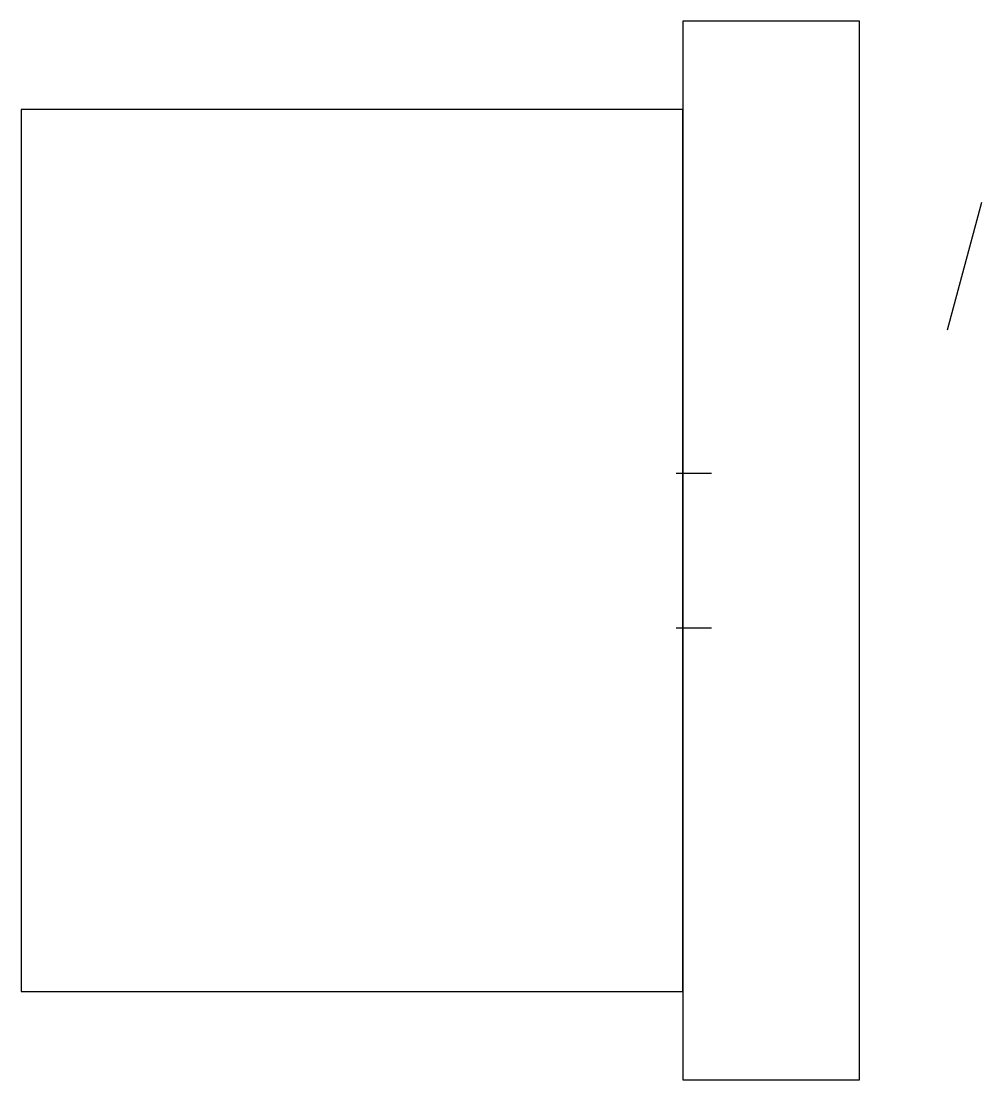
# Model space of a CAD drawing. Header units: metres. Extents: x 0 to 21.8, y -2 to 22.
import ezdxf

# ---------------------------------------------------------------- set-up
doc = ezdxf.new("R2010")
doc.units = ezdxf.units.M

msp = doc.modelspace()

# ---------------------------------------------------------------- linework, layer by layer
at = {"layer": 'ENTRANCE'}
for p, q in [((14.85, 11.75), (15.65, 11.75)), ((14.85, 8.25), (15.65, 8.25))]:
    msp.add_line(p, q, dxfattribs=at)
at = {"layer": 'NORTH'}
msp.add_line((21, 15), (21.776457, 17.897777), dxfattribs=at)
at = {"layer": 'ROAD'}
msp.add_lwpolyline([(15, -2), (19, -2), (19, 22), (15, 22)], close=True, dxfattribs=at)
at = {"layer": 'SITE_BOUNDARY'}
msp.add_lwpolyline([(0, 0), (15, 0), (15, 20), (0, 20)], close=True, dxfattribs=at)

doc.saveas('drawing.dxf')
